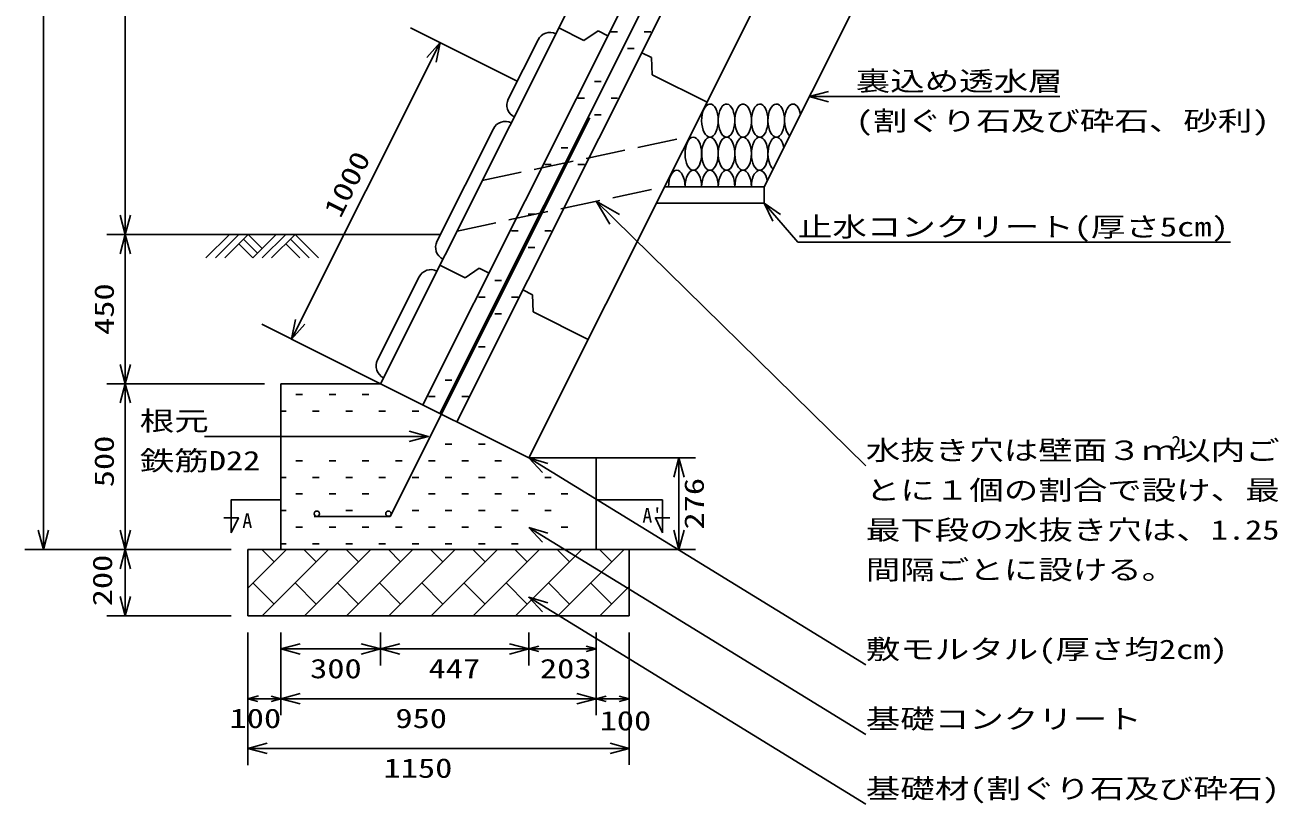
# Model space of a CAD drawing. Units: millimetres, scale not verified. Extents: x -10580 to 10511, y -7658 to 7278.
# Drawn here: x -5380 to -1628, y -7658 to -5308 of the extents above; entities that cross this region are included whole.
import ezdxf
from ezdxf.enums import TextEntityAlignment as Align

# ---------------------------------------------------------------- set-up
doc = ezdxf.new("R2010")
doc.units = ezdxf.units.MM
doc.header["$LTSCALE"] = 40
doc.linetypes.add('DASHED3', pattern=[4, 3, -1])
doc.layers.add('0-0', color=7, linetype='Continuous')
doc.styles.add('ＭＳ ゴシック', font='')
doc.styles.get('ＭＳ ゴシック').set_extended_font_data('MS Gothic')

msp = doc.modelspace()

# ---------------------------------------------------------------- linework, layer by layer
at = {"layer": '0-0'}
for p, q in [((-5324.21, -3440.2), (-5324.21, -6890.2)), ((-5077.16, -3440.2), (-5077.16, -5940.2)), ((-4217.37, -5316.97), (-3895.52, -5478.26)), ((-4127.97, -5361.77), (-4167.82, -5406.63)), ((-3616.1, -5329.12), (-3592.64, -5329.12)), ((-3512.64, -5329.12), (-3492.64, -5329.12)), ((-3562.64, -5379.11), (-3542.64, -5379.11)), ((-3662.64, -5479.11), (-3642.64, -5479.11)), ((-3014.76, -5524.61), (-2956.81, -5509.08)), ((-3712.64, -5529.12), (-3692.64, -5529.12)), ((-3612.64, -5529.12), (-3592.64, -5529.12)), ((-3014.76, -5524.61), (-2956.81, -5540.14)), ((-3014.76, -5524.61), (-2259.89, -5524.61)), ((-3662.64, -5579.11), (-3642.64, -5579.11)), ((-3762.64, -5679.12), (-3742.64, -5679.12)), ((-3812.64, -5729.12), (-3792.64, -5729.12)), ((-3712.64, -5729.12), (-3692.64, -5729.12)), ((-3657.11, -5840.18), (-3616.48, -5909.09)), ((-3150.85, -5846.17), (-3124.81, -5900.22)), ((-5077.16, -5940.2), (-5092.69, -5882.25)), ((-5077.16, -5940.2), (-5061.63, -5882.25)), ((-3862.64, -5879.12), (-3842.64, -5879.12)), ((-4127.02, -5940.2), (-5132.95, -5940.2)), ((-5077.16, -5940.2), (-5092.69, -5998.16)), ((-5077.16, -5940.2), (-5061.63, -5998.16)), ((-5077.16, -5940.2), (-5077.16, -6390.2)), ((-4763.29, -5940.2), (-4834, -6010.91)), ((-4735.01, -5940.2), (-4805.72, -6010.91)), ((-4706.73, -5940.2), (-4777.43, -6010.91)), ((-4720.87, -5954.34), (-4678.44, -5996.77)), ((-4706.73, -5940.2), (-4664.3, -5982.63)), ((-4621.87, -5940.2), (-4692.58, -6010.91)), ((-4593.59, -5940.2), (-4664.3, -6010.91)), ((-4565.31, -5940.2), (-4636.02, -6010.91)), ((-4579.45, -5954.34), (-4522.88, -6010.91)), ((-4565.31, -5940.2), (-4494.6, -6010.91)), ((-3912.64, -5929.12), (-3892.64, -5929.12)), ((-3812.64, -5929.12), (-3792.64, -5929.12)), ((-3049.47, -5963.94), (-1744.47, -5963.94)), ((-4735.01, -5968.49), (-4692.58, -6010.91)), ((-4593.59, -5968.49), (-4551.16, -6010.91)), ((-3862.64, -5979.12), (-3842.64, -5979.12)), ((-3962.64, -6079.12), (-3942.64, -6079.12)), ((-4012.64, -6129.12), (-3992.64, -6129.12)), ((-3912.64, -6129.12), (-3892.64, -6129.12)), ((-3962.64, -6179.12), (-3942.64, -6179.12)), ((-4307.78, -6390.2), (-4665.39, -6211)), ((-4575.98, -6255.8), (-4563.9, -6197.03)), ((-4575.98, -6255.8), (-4536.14, -6210.94)), ((-4012.64, -6279.12), (-3992.64, -6279.12)), ((-5077.16, -6390.2), (-5092.69, -6332.25)), ((-5077.16, -6390.2), (-5061.63, -6332.25)), ((-4657.78, -6390.2), (-5132.95, -6390.2)), ((-5077.16, -6390.2), (-5092.69, -6448.16)), ((-5077.16, -6390.2), (-5061.63, -6448.16)), ((-4112.64, -6379.12), (-4092.64, -6379.12)), ((-4562.64, -6422.71), (-4542.64, -6422.71)), ((-4462.64, -6422.71), (-4442.64, -6422.71)), ((-4362.64, -6422.71), (-4342.64, -6422.71)), ((-4162.64, -6429.12), (-4142.64, -6429.12)), ((-4062.64, -6429.12), (-4042.64, -6429.12)), ((-4607.78, -6472.71), (-4592.64, -6472.71)), ((-4512.64, -6472.71), (-4492.64, -6472.71)), ((-4412.64, -6472.71), (-4392.64, -6472.71)), ((-4312.64, -6472.71), (-4292.64, -6472.71)), ((-4212.64, -6472.71), (-4192.64, -6472.71)), ((-4163.76, -6549.22), (-4221.71, -6533.7)), ((-4112.64, -6572.71), (-4092.64, -6572.71)), ((-4012.64, -6572.71), (-3992.64, -6572.71)), ((-4562.64, -6622.71), (-4542.64, -6622.71)), ((-4462.64, -6622.71), (-4442.64, -6622.71)), ((-4362.64, -6622.71), (-4342.64, -6622.71)), ((-4262.64, -6622.71), (-4242.64, -6622.71)), ((-4162.64, -6622.71), (-4142.64, -6622.71)), ((-4062.64, -6622.71), (-4042.64, -6622.71)), ((-3962.64, -6622.71), (-3942.64, -6622.71)), ((-3860.77, -6614.2), (-3803.26, -6631.28)), ((-3860.77, -6614.2), (-3819.51, -6657.75)), ((-2844.48, -7237.97), (-3860.77, -6614.2)), ((-3657.77, -6614.2), (-3357.77, -6614.2)), ((-3407.78, -6614.2), (-3423.31, -6672.16)), ((-3407.78, -6614.2), (-3392.25, -6672.16)), ((-3407.78, -6890.2), (-3407.78, -6614.2)), ((-4607.78, -6672.71), (-4592.64, -6672.71)), ((-4512.64, -6672.71), (-4492.64, -6672.71)), ((-4412.64, -6672.71), (-4392.64, -6672.71)), ((-4312.64, -6672.71), (-4292.64, -6672.71)), ((-4212.64, -6672.71), (-4192.64, -6672.71)), ((-4112.64, -6672.71), (-4092.64, -6672.71)), ((-4012.64, -6672.71), (-3992.64, -6672.71)), ((-3912.64, -6672.71), (-3892.64, -6672.71)), ((-3812.64, -6672.71), (-3792.64, -6672.71)), ((-4562.64, -6722.71), (-4542.64, -6722.71)), ((-4462.64, -6722.71), (-4442.64, -6722.71)), ((-4362.64, -6722.71), (-4342.64, -6722.71)), ((-4162.64, -6722.71), (-4142.64, -6722.71)), ((-4062.64, -6722.71), (-4042.64, -6722.71)), ((-3962.64, -6722.71), (-3942.64, -6722.71)), ((-3862.64, -6722.71), (-3842.64, -6722.71)), ((-3762.64, -6722.71), (-3742.64, -6722.71)), ((-4607.78, -6772.71), (-4592.64, -6772.71)), ((-4412.64, -6772.71), (-4392.64, -6772.71)), ((-4212.64, -6772.71), (-4192.64, -6772.71)), ((-4112.64, -6772.71), (-4092.64, -6772.71)), ((-4012.64, -6772.71), (-3992.64, -6772.71)), ((-3912.64, -6772.71), (-3892.64, -6772.71)), ((-3812.64, -6772.71), (-3792.64, -6772.71)), ((-4562.64, -6822.71), (-4542.64, -6822.71)), ((-4462.64, -6822.71), (-4442.64, -6822.71)), ((-4362.64, -6822.71), (-4342.64, -6822.71)), ((-4262.64, -6822.71), (-4242.64, -6822.71)), ((-4162.64, -6822.71), (-4142.64, -6822.71)), ((-4062.64, -6822.71), (-4042.64, -6822.71)), ((-3962.64, -6822.71), (-3942.64, -6822.71)), ((-2844.48, -7447.97), (-3860.77, -6824.2)), ((-3860.77, -6824.2), (-3803.26, -6841.28)), ((-3860.77, -6824.2), (-3819.51, -6867.75)), ((-3762.64, -6822.71), (-3742.64, -6822.71)), ((-5324.21, -6890.2), (-5339.74, -6832.25)), ((-5324.21, -6890.2), (-5308.68, -6832.25)), ((-5077.16, -6890.2), (-5092.69, -6832.25)), ((-5077.16, -6890.2), (-5061.63, -6832.25)), ((-3407.78, -6890.2), (-3423.31, -6832.25)), ((-3407.78, -6890.2), (-3392.25, -6832.25)), ((-4757.78, -6890.2), (-5380, -6890.2)), ((-5077.16, -6890.2), (-5092.69, -6948.16)), ((-5077.16, -6890.2), (-5061.63, -6948.16)), ((-4707.77, -7006.34), (-4591.64, -6890.2)), ((-4628.78, -6927.34), (-4665.91, -6890.2)), ((-4664.36, -7090.2), (-4464.36, -6890.2)), ((-4607.78, -6872.71), (-4592.64, -6872.71)), ((-4501.5, -6927.34), (-4538.63, -6890.2)), ((-4537.08, -7090.2), (-4337.08, -6890.2)), ((-4512.64, -6872.71), (-4492.64, -6872.71)), ((-4412.64, -6872.71), (-4392.64, -6872.71)), ((-4374.22, -6927.34), (-4411.36, -6890.2)), ((-4409.8, -7090.2), (-4209.8, -6890.2)), ((-4312.64, -6872.71), (-4292.64, -6872.71)), ((-4246.94, -6927.34), (-4284.08, -6890.2)), ((-4282.52, -7090.2), (-4082.52, -6890.2)), ((-4212.64, -6872.71), (-4192.64, -6872.71)), ((-4119.66, -6927.34), (-4156.8, -6890.2)), ((-4155.24, -7090.2), (-3955.24, -6890.2)), ((-4112.64, -6872.71), (-4092.64, -6872.71)), ((-3992.38, -6927.34), (-4029.52, -6890.2)), ((-4027.97, -7090.2), (-3827.96, -6890.2)), ((-4012.64, -6872.71), (-3992.64, -6872.71)), ((-3912.64, -6872.71), (-3892.64, -6872.71)), ((-3865.1, -6927.34), (-3902.24, -6890.2)), ((-3900.69, -7090.2), (-3700.69, -6890.2)), ((-3737.82, -6927.34), (-3774.96, -6890.2)), ((-3773.41, -7090.2), (-3573.41, -6890.2)), ((-3610.54, -6927.34), (-3647.68, -6890.2)), ((-3557.77, -6890.2), (-3357.77, -6890.2)), ((-4628.78, -7054.62), (-4692.42, -6990.98)), ((-4501.5, -7054.62), (-4565.14, -6990.98)), ((-4374.22, -7054.62), (-4437.86, -6990.98)), ((-4246.94, -7054.62), (-4310.58, -6990.98)), ((-4119.66, -7054.62), (-4183.3, -6990.98)), ((-3992.38, -7054.62), (-4056.02, -6990.98)), ((-3865.1, -7054.62), (-3928.74, -6990.98)), ((-3737.82, -7054.62), (-3801.46, -6990.98)), ((-3610.54, -7054.62), (-3674.18, -6990.98)), ((-3646.13, -7090.2), (-3557.77, -7001.85)), ((-5077.16, -7090.2), (-5092.69, -7032.25)), ((-5077.16, -7090.2), (-5061.63, -7032.25)), ((-3860.77, -7034.2), (-3819.51, -7077.75)), ((-4757.78, -7090.2), (-5132.95, -7090.2)), ((-4707.77, -7140.2), (-4707.77, -7540.2)), ((-4607.78, -7140.2), (-4607.78, -7390.2)), ((-4307.78, -7140.2), (-4307.78, -7240.2)), ((-3860.77, -7140.2), (-3860.77, -7240.2)), ((-3657.77, -7140.2), (-3657.77, -7390.2)), ((-3557.77, -7140.2), (-3557.77, -7539.58)), ((-4607.78, -7190.2), (-4549.82, -7174.67)), ((-4607.78, -7190.2), (-4307.78, -7190.2)), ((-4607.78, -7190.2), (-4549.82, -7205.73)), ((-4307.78, -7190.2), (-4365.73, -7174.67)), ((-4307.78, -7190.2), (-4365.73, -7205.73)), ((-4307.78, -7190.2), (-4249.82, -7174.67)), ((-4307.78, -7190.2), (-4249.82, -7205.73)), ((-3860.77, -7190.2), (-3918.73, -7174.67)), ((-3860.77, -7190.2), (-3918.73, -7205.73)), ((-3860.77, -7190.2), (-3830.78, -7182.17)), ((-3860.77, -7190.2), (-3830.78, -7198.24)), ((-3657.77, -7190.2), (-3687.78, -7182.17)), ((-3657.77, -7190.2), (-3687.78, -7198.24)), ((-4707.77, -7340.2), (-4675.1, -7331.45)), ((-4707.77, -7340.2), (-4677.77, -7348.24)), ((-4607.78, -7340.2), (-4637.78, -7332.17)), ((-4607.78, -7340.2), (-4637.78, -7348.24)), ((-4607.78, -7340.2), (-4549.82, -7355.73)), ((-4607.78, -7340.2), (-3657.77, -7340.2)), ((-3657.77, -7340.2), (-3715.73, -7324.67)), ((-3657.77, -7340.2), (-3715.73, -7355.73)), ((-3657.77, -7340.2), (-3627.77, -7332.17)), ((-3657.77, -7340.2), (-3627.77, -7348.24)), ((-3657.77, -7340.2), (-3557.77, -7340.2)), ((-3557.77, -7340.2), (-3587.77, -7332.17)), ((-3557.77, -7340.2), (-3587.77, -7348.24)), ((-4707.77, -7490.2), (-4649.82, -7474.67)), ((-4707.77, -7490.2), (-4649.82, -7505.73)), ((-4707.77, -7490.2), (-3557.77, -7490.2)), ((-3557.77, -7490.2), (-3615.73, -7474.67)), ((-3557.77, -7490.2), (-3615.73, -7505.73))]:
    msp.add_line(p, q, dxfattribs=at)
at = {"layer": '0-0', "color": 2}
for p, q in [((-4307.78, -6390.2), (-2829.47, -3440.2)), ((-3860.77, -6614.2), (-2270.23, -3440.2)), ((-4179.93, -6454.27), (-2726.13, -3553.15)), ((-4078.01, -6505.34), (-2624.21, -3604.23)), ((-3150.85, -5796.17), (-2120.56, -3740.2)), ((-3770.16, -5317.37), (-3694.17, -5355.45)), ((-3651.66, -5326.42), (-3694.17, -5355.45)), ((-3651.66, -5326.42), (-3622.15, -5341.21)), ((-3922.4, -5531.9), (-3832.8, -5353.09)), ((-3520.23, -5392.28), (-3490.73, -5407.06)), ((-3490.73, -5407.06), (-3488.54, -5458.49)), ((-3488.54, -5458.49), (-3323.16, -5541.37)), ((-4137.45, -5961.03), (-3967.21, -5621.3)), ((-3475.9, -5846.17), (-3150.85, -5846.17)), ((-4128.57, -6032.59), (-4052.58, -6070.67)), ((-4316.66, -6318.64), (-4191.21, -6068.31)), ((-4010.07, -6041.64), (-4052.58, -6070.67)), ((-4010.07, -6041.64), (-3980.56, -6056.43)), ((-3878.64, -6107.5), (-3849.14, -6122.29)), ((-3849.14, -6122.29), (-3846.95, -6173.72)), ((-3846.95, -6173.72), (-3681.57, -6256.59)), ((-4607.78, -6890.2), (-4607.78, -6390.2)), ((-4607.78, -6390.2), (-4307.78, -6390.2)), ((-4307.78, -6390.2), (-3860.77, -6614.2)), ((-3657.77, -6614.2), (-3860.77, -6614.2)), ((-3657.77, -6890.2), (-3657.77, -6614.2)), ((-4707.77, -6890.2), (-4707.77, -7090.2)), ((-4707.77, -6890.2), (-3557.77, -6890.2)), ((-3557.77, -6890.2), (-3557.77, -7090.2)), ((-4707.77, -7090.2), (-3557.77, -7090.2))]:
    msp.add_line(p, q, dxfattribs=at)
at = {"layer": '0-0', "color": 5}
msp.add_line((-4128.97, -6479.81), (-2655.01, -3538.46), dxfattribs=at)
at = {"layer": '0-0', "linetype": 'DASHED3'}
for p, q in [((-4000.89, -5777.8), (-3374.68, -5644.19)), ((-4077.05, -5929.78), (-3450.85, -5796.17))]:
    msp.add_line(p, q, dxfattribs=at)
at = {"layer": '0-0', "color": 3}
for p in [(-3657.77, -6740.2), (-3457.77, -6840.2)]:
    msp.add_line(p, (-3457.77, -6740.2), dxfattribs=at)
at = {"layer": '0-0'}
for points in [[(-4575.98, -6255.8), (-4127.97, -5361.77), (-4140.05, -5420.54)], [(-2844.48, -6637.97), (-3657.11, -5840.18), (-3587.47, -5879.54)], [(-3049.47, -5963.94), (-3150.85, -5846.17), (-3101.27, -5879.96)], [(-5077.16, -6390.2), (-5077.16, -6890.2), (-5077.16, -7090.2)], [(-4838.53, -6549.22), (-4163.76, -6549.22), (-4221.71, -6564.75)], [(-2844.48, -7657.97), (-3860.77, -7034.2), (-3803.26, -7051.28)], [(-4307.78, -7190.2), (-3860.77, -7190.2), (-3657.77, -7190.2)], [(-4707.77, -7340.2), (-4607.78, -7340.2), (-4549.82, -7324.67)]]:
    msp.add_lwpolyline(points, dxfattribs=at)
at = {"layer": '0-0', "color": 5}
msp.add_lwpolyline([(-4507.77, -6790.2), (-4278.92, -6790.2), (-3676.49, -5588.02)], dxfattribs=at)
at = {"layer": '0-0', "color": 2}
msp.add_lwpolyline([(-3450.85, -5796.17), (-3150.85, -5796.17), (-3150.85, -5846.17)], dxfattribs=at)
at = {"layer": '0-0', "color": 3}
for points in [[(-4757.78, -6840.2), (-4757.78, -6740.2), (-4607.78, -6740.2)], [(-4780.13, -6794.57), (-4736.3, -6794.57), (-4757.78, -6840.2)], [(-3457.77, -6840.2), (-3478.93, -6794.57), (-3435.09, -6794.57)]]:
    msp.add_lwpolyline(points, dxfattribs=at)
at = {"layer": '0-0', "color": 5}
for centre in [(-4499.77, -6782.2), (-4283.79, -6782.11)]:
    msp.add_circle(centre, 8, dxfattribs=at)
at = {"layer": '0-0', "color": 2}
for centre, start, end in [((-3797.04, -5371.01), 63.38333, 153.38376), ((-3886.64, -5549.82), 153.38383, 243.384), ((-3931.45, -5639.22), 63.38148, 153.38376), ((-4101.69, -5978.95), 153.38359, 243.38434), ((-4155.45, -6086.23), 63.38333, 153.38376), ((-4280.9, -6336.56), 153.38383, 243.384)]:
    msp.add_arc(centre, 40, start, end, dxfattribs=at)
at = {"layer": '0-0'}
for centre, start_param, end_param in [((-3314.36, -5596.8), 3.1604281, 9.4436108), ((-3264.36, -5596.8), 3.2783111, 9.5614937), ((-3214.36, -5596.8), 3.0422709, 9.3254535), ((-3164.36, -5596.8), 3.1598819, 9.4430646), ((-3114.36, -5596.8), 3.1597035, 9.4428861), ((-3064.36, -5596.8), 5.1076969, 9.0272476), ((-3364.36, -5696.8), 3.1604281, 9.4436108), ((-3314.36, -5696.8), 3.2783111, 9.5614937), ((-3264.36, -5696.8), 3.0422709, 9.3254535), ((-3214.36, -5696.8), 3.1598819, 9.4430646), ((-3164.36, -5696.8), 3.1597035, 9.4428861), ((-3114.36, -5696.8), 5.1111436, 9.0237847), ((-3414.36, -5796.8), 4.7249666, 7.8414041), ((-3364.36, -5796.8), 4.7249644, 7.8414062), ((-3314.36, -5796.8), 4.7249666, 7.8414062), ((-3264.36, -5796.8), 4.7249666, 7.8414062), ((-3214.36, -5796.8), 4.7249644, 7.8414062), ((-3164.36, -5796.8), 5.1145484, 7.8414062)]:
    msp.add_ellipse(centre, major_axis=(0, 50), ratio=0.5, start_param=start_param, end_param=end_param, dxfattribs=at)

# ---------------------------------------------------------------- texts
at = {"layer": '0-0', "style": 'ＭＳ ゴシック', "width": 1.3}
for s, p in [('裏込め透水層', (-2874.89, -5524.61)), ('(割ぐり石及び砕石、砂利)', (-2874.89, -5644.61)), ('止水コンクリート(厚さ5cm)', (-3049.47, -5963.94)), ('根元', (-5033.53, -6549.22)), ('水抜き穴は壁面３ｍ以内ご', (-2844.48, -6637.97)), ('鉄筋D22', (-5033.53, -6669.22)), ('とに１個の割合で設け、最も', (-2844.48, -6757.97)), ('最下段の水抜き穴は、1.25ｍ', (-2844.48, -6877.97)), ('間隔ごとに設ける。', (-2844.48, -6997.97)), ('敷モルタル(厚さ均2cm)', (-2844.48, -7237.97)), ('300', (-4519.99, -7296.16)), ('447', (-4162.8, -7296.16)), ('203', (-3827.04, -7296.16)), ('100', (-4762.88, -7446.18)), ('950', (-4262.81, -7446.18)), ('100', (-3647.03, -7453.33)), ('基礎コンクリート', (-2844.48, -7447.97)), ('1150', (-4298.53, -7596.2)), ('基礎材(割ぐり石及び砕石)', (-2844.48, -7657.97))]:
    msp.add_text(s, height=58.65, dxfattribs=at).set_placement(p, align=Align.BOTTOM_LEFT)
for s, rotation, p in [('1000', 63.384, (-4413.16, -5902.15)), ('450', 90, (-5094.1, -6243.13)), ('500', 90, (-5094.1, -6702.42)), ('276', 90, (-3315.16, -6829.88)), ('200', 90, (-5099.54, -7061.41))]:
    msp.add_text(s, height=58.65, rotation=rotation, dxfattribs=at).set_placement(p, align=Align.BOTTOM_LEFT)
at = {"layer": '0-0', "color": 4, "style": 'ＭＳ ゴシック'}
for s, p in [('2', (-1923.65, -6604.56)), ('A', (-4724.35, -6838.4)), ("A'", (-3518.18, -6822.6))]:
    msp.add_text(s, height=43.99, dxfattribs=at).set_placement(p, align=Align.BOTTOM_LEFT)

doc.saveas('drawing.dxf')
